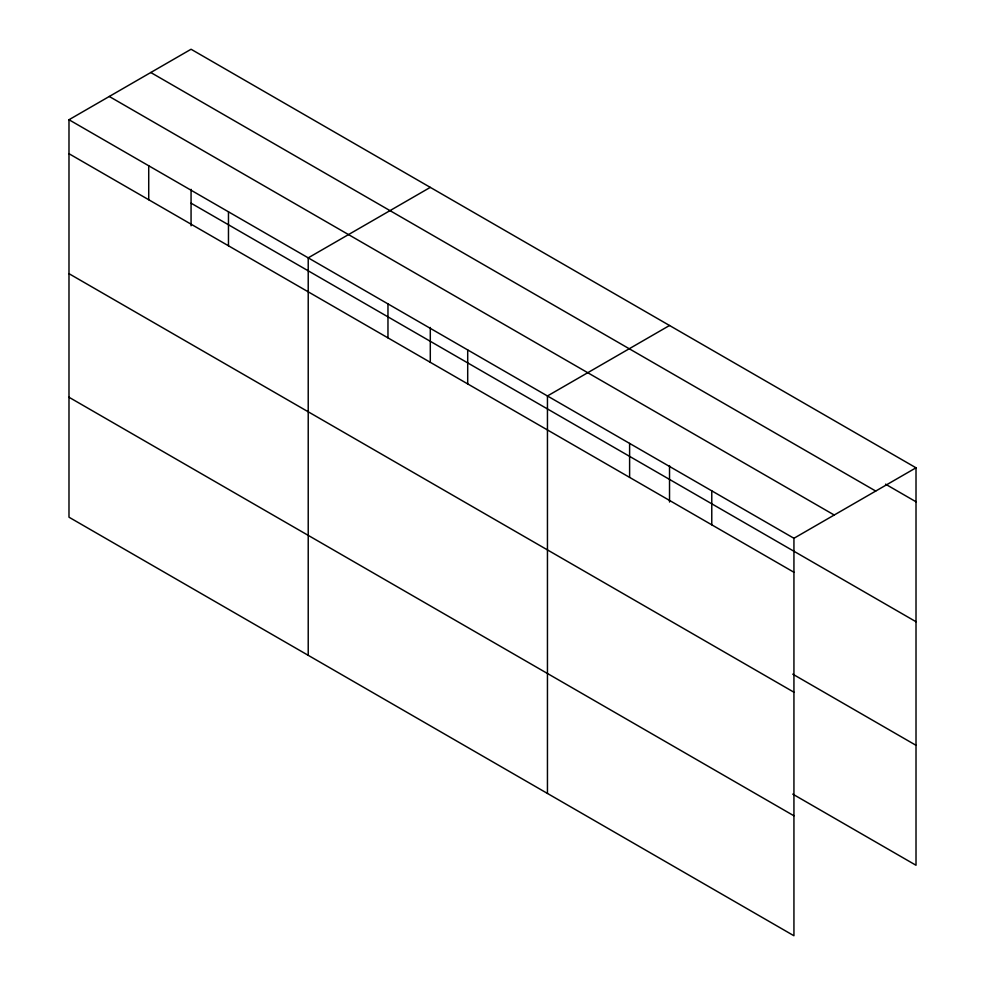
<?xml version="1.0" encoding="UTF-8"?>
<svg xmlns="http://www.w3.org/2000/svg" width="985" height="985" viewBox="0 0 985 985"><rect width="100%" height="100%" fill="white"/><g stroke="black" fill="none" stroke-linecap="round" stroke-linejoin="round"><path stroke-width="1.48" d="M68.987 119.739L793.935 538.278L793.935 935.75L68.987 517.199L68.987 119.739L191.065 49.25L916.013 467.801L916.013 865.261L792.777 794.119M430.297 187.372L308.219 257.848L308.219 655.321M669.529 325.493L547.451 395.97L547.451 793.442M793.935 538.278L916.013 467.801M885.54 484.177L916.013 501.784M150.779 72.508L875.727 491.059M109.273 96.468L834.221 515.02M191.065 203.181L916.013 621.732M68.987 153.709L793.935 572.26M792.777 674.159L916.013 745.313M68.987 273.67L793.935 692.209M68.987 397.25L793.935 815.802M711.773 490.85L711.773 524.833M669.529 465.585L669.529 502.03M629.612 443.41L629.612 477.393M467.703 349.934L467.703 383.916M430.297 327.463L430.297 362.406M387.967 303.897L387.967 337.88M228.471 211.812L228.471 245.794M191.065 189.342L191.065 225.787M148.723 165.775L148.723 199.758"/></g></svg>
